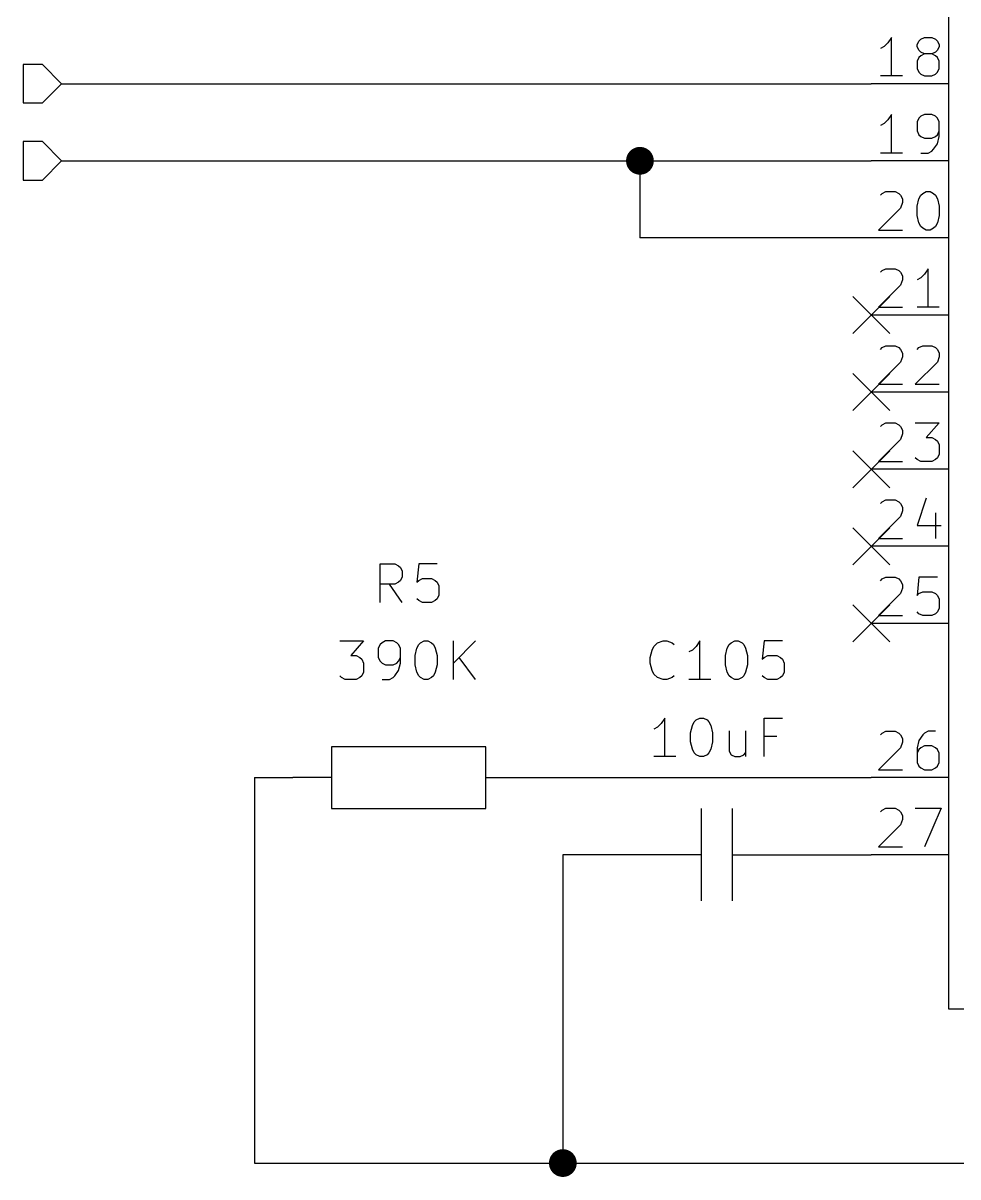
# Model space of a CAD drawing. Extents: x 0.4 to 11.3, y -7.9 to -0.4.
# Drawn here: x 7.9 to 9.112, y -4.568 to -3.071 of the extents above; entities that cross this region are included whole.
import ezdxf

# ---------------------------------------------------------------- set-up
doc = ezdxf.new("R2010")
doc.units = 0
doc.header["$MEASUREMENT"] = 0
for name, color, linetype in [('BLUE2', 5, 'CONTINUOUS'), ('BROWN2', 54, 'CONTINUOUS'), ('CYAN2', 4, 'CONTINUOUS'), ('GREEN3', 91, 'CONTINUOUS'), ('LYELLOW', 51, 'CONTINUOUS'), ('RED2', 1, 'CONTINUOUS'), ('RED3', 11, 'CONTINUOUS')]:
    doc.layers.add(name, color=color, linetype=linetype)

msp = doc.modelspace()

# ---------------------------------------------------------------- linework, layer by layer
at = {"layer": 'BLUE2', "linetype": 'CONTINUOUS'}
for p, q in [((8.976, -3.426), (9.024, -3.474)), ((9.024, -3.426), (8.976, -3.474)), ((8.976, -3.526), (9.024, -3.574)), ((9.024, -3.526), (8.976, -3.574)), ((8.976, -3.626), (9.024, -3.674)), ((9.024, -3.626), (8.976, -3.674)), ((8.976, -3.726), (9.024, -3.774)), ((9.024, -3.726), (8.976, -3.774)), ((8.976, -3.826), (9.024, -3.874)), ((9.024, -3.826), (8.976, -3.874))]:
    msp.add_line(p, q, dxfattribs=at)
at = {"layer": 'BROWN2', "linetype": 'CONTINUOUS'}
for p, q in [((7.925, -3.125), (7.9, -3.125)), ((7.9, -3.125), (7.9, -3.175)), ((7.95, -3.15), (7.925, -3.125)), ((7.925, -3.175), (7.95, -3.15)), ((7.9, -3.175), (7.925, -3.175)), ((7.925, -3.225), (7.9, -3.225)), ((7.9, -3.225), (7.9, -3.275)), ((7.95, -3.25), (7.925, -3.225)), ((7.925, -3.275), (7.95, -3.25)), ((7.9, -3.275), (7.925, -3.275))]:
    msp.add_line(p, q, dxfattribs=at)
at = {"layer": 'CYAN2', "linetype": 'CONTINUOUS'}
for p, q in [((8.3631, -3.8228), (8.3631, -3.7728)), ((8.3631, -3.7728), (8.3821, -3.7728)), ((8.3821, -3.7728), (8.3869, -3.7752)), ((8.3869, -3.7752), (8.3893, -3.7776)), ((8.3893, -3.7776), (8.3917, -3.7823)), ((8.3917, -3.7823), (8.3917, -3.7895)), ((8.4131, -3.7728), (8.4107, -3.7966)), ((8.4369, -3.7728), (8.4131, -3.7728)), ((8.3821, -3.799), (8.3631, -3.799)), ((8.3917, -3.8228), (8.375, -3.799)), ((8.3869, -3.7966), (8.3821, -3.799)), ((8.3893, -3.7942), (8.3869, -3.7966)), ((8.3917, -3.7895), (8.3893, -3.7942)), ((8.4107, -3.7966), (8.4131, -3.7942)), ((8.4131, -3.7942), (8.4179, -3.7918)), ((8.4179, -3.7918), (8.4298, -3.7918)), ((8.4298, -3.7918), (8.4345, -3.7942)), ((8.4345, -3.7942), (8.4369, -3.7966)), ((8.4369, -3.7966), (8.4393, -3.8014)), ((8.4393, -3.8014), (8.4393, -3.8133)), ((8.4393, -3.8133), (8.4369, -3.818)), ((8.4131, -3.8204), (8.4107, -3.818)), ((8.4179, -3.8228), (8.4131, -3.8204)), ((8.4298, -3.8228), (8.4179, -3.8228)), ((8.4345, -3.8204), (8.4298, -3.8228)), ((8.4369, -3.818), (8.4345, -3.8204)), ((8.3107, -3.8728), (8.3417, -3.8728)), ((8.3417, -3.8728), (8.325, -3.8918)), ((8.3655, -3.8752), (8.3631, -3.8776)), ((8.3702, -3.8728), (8.3655, -3.8752)), ((8.3798, -3.8728), (8.3702, -3.8728)), ((8.3845, -3.8752), (8.3798, -3.8728)), ((8.3869, -3.8776), (8.3845, -3.8752)), ((8.4131, -3.8776), (8.4155, -3.8752)), ((8.4155, -3.8752), (8.4202, -3.8728)), ((8.4202, -3.8728), (8.425, -3.8728)), ((8.425, -3.8728), (8.4298, -3.8752)), ((8.4298, -3.8752), (8.4321, -3.8776)), ((8.4583, -3.9228), (8.4583, -3.8728)), ((8.4869, -3.8728), (8.4583, -3.9014)), ((8.7181, -3.8799), (8.7229, -3.8752)), ((8.7229, -3.8752), (8.73, -3.8728)), ((8.73, -3.8728), (8.7348, -3.8728)), ((8.7348, -3.8728), (8.7419, -3.8752)), ((8.7419, -3.8752), (8.7443, -3.8776)), ((8.7776, -3.8728), (8.7729, -3.8799)), ((8.7776, -3.9228), (8.7776, -3.8728)), ((8.8157, -3.8776), (8.8181, -3.8752)), ((8.8181, -3.8752), (8.8229, -3.8728)), ((8.8229, -3.8728), (8.8276, -3.8728)), ((8.8276, -3.8728), (8.8324, -3.8752)), ((8.8324, -3.8752), (8.8348, -3.8776)), ((8.861, -3.8728), (8.8586, -3.8966)), ((8.8848, -3.8728), (8.861, -3.8728)), ((8.3631, -3.8776), (8.3607, -3.8823)), ((8.3607, -3.8823), (8.3607, -3.8942)), ((8.3893, -3.8823), (8.3869, -3.8776)), ((8.3893, -3.9014), (8.3893, -3.8823)), ((8.4083, -3.8918), (8.4107, -3.8823)), ((8.4107, -3.8823), (8.4131, -3.8776)), ((8.4321, -3.8776), (8.4345, -3.8823)), ((8.4345, -3.8823), (8.4369, -3.8918)), ((8.7133, -3.8942), (8.7157, -3.8847)), ((8.7157, -3.8847), (8.7181, -3.8799)), ((8.7681, -3.8847), (8.7633, -3.8871)), ((8.7729, -3.8799), (8.7681, -3.8847)), ((8.811, -3.8918), (8.8133, -3.8823)), ((8.8133, -3.8823), (8.8157, -3.8776)), ((8.8348, -3.8776), (8.8371, -3.8823)), ((8.8371, -3.8823), (8.8395, -3.8918)), ((8.325, -3.8918), (8.3321, -3.8918)), ((8.3321, -3.8918), (8.3369, -3.8942)), ((8.3369, -3.8942), (8.3393, -3.8966)), ((8.3393, -3.8966), (8.3417, -3.9014)), ((8.3417, -3.9014), (8.3417, -3.9133)), ((8.3607, -3.8942), (8.3631, -3.899)), ((8.3631, -3.899), (8.3655, -3.9014)), ((8.3655, -3.9014), (8.3702, -3.9038)), ((8.3702, -3.9038), (8.3798, -3.9038)), ((8.3798, -3.9038), (8.3845, -3.9014)), ((8.3845, -3.9014), (8.3869, -3.899)), ((8.3869, -3.899), (8.3893, -3.8942)), ((8.3869, -3.9109), (8.3893, -3.9014)), ((8.4083, -3.9038), (8.4083, -3.8918)), ((8.4107, -3.9133), (8.4083, -3.9038)), ((8.4369, -3.9038), (8.4345, -3.9133)), ((8.4369, -3.8918), (8.4369, -3.9038)), ((8.4869, -3.9228), (8.4655, -3.8942)), ((8.7133, -3.9014), (8.7133, -3.8942)), ((8.7157, -3.9109), (8.7133, -3.9014)), ((8.811, -3.9038), (8.811, -3.8918)), ((8.8133, -3.9133), (8.811, -3.9038)), ((8.8395, -3.9038), (8.8371, -3.9133)), ((8.8395, -3.8918), (8.8395, -3.9038)), ((8.8586, -3.8966), (8.861, -3.8942)), ((8.861, -3.8942), (8.8657, -3.8918)), ((8.8657, -3.8918), (8.8776, -3.8918)), ((8.8776, -3.8918), (8.8824, -3.8942)), ((8.8824, -3.8942), (8.8848, -3.8966)), ((8.8848, -3.8966), (8.8871, -3.9014)), ((8.8871, -3.9014), (8.8871, -3.9133)), ((8.3131, -3.9204), (8.3107, -3.918)), ((8.3179, -3.9228), (8.3131, -3.9204)), ((8.3369, -3.9204), (8.3321, -3.9228)), ((8.3393, -3.918), (8.3369, -3.9204)), ((8.3417, -3.9133), (8.3393, -3.918)), ((8.375, -3.9228), (8.3798, -3.9204)), ((8.3798, -3.9204), (8.3821, -3.918)), ((8.3821, -3.918), (8.3869, -3.9109)), ((8.4131, -3.918), (8.4107, -3.9133)), ((8.4155, -3.9204), (8.4131, -3.918)), ((8.4202, -3.9228), (8.4155, -3.9204)), ((8.4298, -3.9204), (8.425, -3.9228)), ((8.4321, -3.918), (8.4298, -3.9204)), ((8.4345, -3.9133), (8.4321, -3.918)), ((8.7181, -3.9157), (8.7157, -3.9109)), ((8.7229, -3.9204), (8.7181, -3.9157)), ((8.73, -3.9228), (8.7229, -3.9204)), ((8.7419, -3.9204), (8.7348, -3.9228)), ((8.7443, -3.918), (8.7419, -3.9204)), ((8.8157, -3.918), (8.8133, -3.9133)), ((8.8181, -3.9204), (8.8157, -3.918)), ((8.8229, -3.9228), (8.8181, -3.9204)), ((8.8324, -3.9204), (8.8276, -3.9228)), ((8.8348, -3.918), (8.8324, -3.9204)), ((8.8371, -3.9133), (8.8348, -3.918)), ((8.861, -3.9204), (8.8586, -3.918)), ((8.8657, -3.9228), (8.861, -3.9204)), ((8.8824, -3.9204), (8.8776, -3.9228)), ((8.8848, -3.918), (8.8824, -3.9204)), ((8.8871, -3.9133), (8.8848, -3.918)), ((8.3321, -3.9228), (8.3179, -3.9228)), ((8.3655, -3.9228), (8.375, -3.9228)), ((8.425, -3.9228), (8.4202, -3.9228)), ((8.7348, -3.9228), (8.73, -3.9228)), ((8.7919, -3.9228), (8.7633, -3.9228)), ((8.8276, -3.9228), (8.8229, -3.9228)), ((8.8776, -3.9228), (8.8657, -3.9228)), ((8.7276, -3.9799), (8.7229, -3.9847)), ((8.7324, -3.9728), (8.7276, -3.9799)), ((8.7324, -4.0228), (8.7324, -3.9728)), ((8.7681, -3.9823), (8.7705, -3.9776)), ((8.7705, -3.9776), (8.7729, -3.9752)), ((8.7729, -3.9752), (8.7776, -3.9728)), ((8.7776, -3.9728), (8.7824, -3.9728)), ((8.7824, -3.9728), (8.7871, -3.9752)), ((8.7871, -3.9752), (8.7895, -3.9776)), ((8.7895, -3.9776), (8.7919, -3.9823)), ((8.861, -4.0228), (8.861, -3.9728)), ((8.861, -3.9728), (8.8848, -3.9728)), ((8.7229, -3.9847), (8.7181, -3.9871)), ((8.7657, -3.9918), (8.7681, -3.9823)), ((8.7657, -4.0038), (8.7657, -3.9918)), ((8.7919, -3.9823), (8.7943, -3.9918)), ((8.7943, -3.9918), (8.7943, -4.0038)), ((8.8157, -3.9895), (8.8157, -4.0157)), ((8.8371, -3.9895), (8.8371, -4.0228)), ((8.7681, -4.0133), (8.7657, -4.0038)), ((8.7943, -4.0038), (8.7919, -4.0133)), ((8.8776, -3.9966), (8.861, -3.9966)), ((8.7467, -4.0228), (8.7181, -4.0228)), ((8.7705, -4.018), (8.7681, -4.0133)), ((8.7729, -4.0204), (8.7705, -4.018)), ((8.7776, -4.0228), (8.7729, -4.0204)), ((8.7824, -4.0228), (8.7776, -4.0228)), ((8.7871, -4.0204), (8.7824, -4.0228)), ((8.7895, -4.018), (8.7871, -4.0204)), ((8.7919, -4.0133), (8.7895, -4.018)), ((8.8157, -4.0157), (8.8181, -4.0204)), ((8.8181, -4.0204), (8.8229, -4.0228)), ((8.8229, -4.0228), (8.83, -4.0228)), ((8.83, -4.0228), (8.8348, -4.0204)), ((8.8348, -4.0204), (8.8371, -4.018))]:
    msp.add_line(p, q, dxfattribs=at)
at = {"layer": 'GREEN3', "linetype": 'CONTINUOUS'}
for p, q in [((7.95, -3.15), (9, -3.15)), ((7.95, -3.25), (8.7, -3.25)), ((8.7, -3.25), (8.7, -3.35)), ((8.7, -3.25), (9, -3.25)), ((9, -3.35), (8.7, -3.35)), ((8.2, -4.05), (8.25, -4.05)), ((8.2, -4.05), (8.2, -4.55)), ((8.55, -4.05), (9, -4.05)), ((8.7, -4.15), (8.6, -4.15)), ((8.6, -4.15), (8.6, -4.55)), ((8.9, -4.15), (9, -4.15)), ((8.2, -4.55), (8.6, -4.55)), ((8.6, -4.55), (9.4, -4.55))]:
    msp.add_line(p, q, dxfattribs=at)
at = {"layer": 'GREEN3', "const_width": 0.018}
for points in [[(8.691, -3.25, 1), (8.709, -3.25, 1)], [(8.591, -4.55, 1), (8.609, -4.55, 1)]]:
    msp.add_lwpolyline(points, format="xyb", close=True, dxfattribs=at)
at = {"layer": 'LYELLOW', "linetype": 'CONTINUOUS'}
for p, q in [((9.1, -1.55), (9.1, -4.35)), ((9.1, -4.35), (9.9, -4.35))]:
    msp.add_line(p, q, dxfattribs=at)
at = {"layer": 'RED2', "linetype": 'CONTINUOUS'}
for p, q in [((9.1, -1.55), (9.1, -4.35)), ((9.1, -3.15), (9, -3.15)), ((9.1, -3.15), (9, -3.15)), ((9.1, -3.25), (9, -3.25)), ((9.1, -3.25), (9, -3.25)), ((9.1, -3.35), (9, -3.35)), ((9.1, -3.35), (9, -3.35)), ((9.1, -3.45), (9, -3.45)), ((9.1, -3.45), (9, -3.45)), ((9.1, -3.55), (9, -3.55)), ((9.1, -3.55), (9, -3.55)), ((9.1, -3.65), (9, -3.65)), ((9.1, -3.65), (9, -3.65)), ((9.1, -3.75), (9, -3.75)), ((9.1, -3.75), (9, -3.75)), ((9.1, -3.85), (9, -3.85)), ((9.1, -3.85), (9, -3.85)), ((8.5, -4.01), (8.3, -4.01)), ((8.3, -4.01), (8.3, -4.09)), ((8.5, -4.09), (8.5, -4.01)), ((8.3, -4.05), (8.25, -4.05)), ((8.5, -4.05), (8.55, -4.05)), ((9.1, -4.05), (9, -4.05)), ((9.1, -4.05), (9, -4.05)), ((8.3, -4.09), (8.5, -4.09)), ((8.78, -4.21), (8.78, -4.09)), ((8.82, -4.21), (8.82, -4.09)), ((8.78, -4.15), (8.7, -4.15)), ((8.82, -4.15), (8.9, -4.15)), ((9.1, -4.15), (9, -4.15)), ((9.1, -4.15), (9, -4.15)), ((9.1, -4.35), (9.9, -4.35))]:
    msp.add_line(p, q, dxfattribs=at)
at = {"layer": 'RED3', "linetype": 'CONTINUOUS'}
for p, q in [((9.0214, -3.097), (9.0167, -3.1018)), ((9.0214, -3.097), (9.0167, -3.1018)), ((9.0262, -3.0899), (9.0214, -3.097)), ((9.0262, -3.0899), (9.0214, -3.097)), ((9.0262, -3.1399), (9.0262, -3.0899)), ((9.0262, -3.1399), (9.0262, -3.0899)), ((9.0595, -3.0994), (9.0619, -3.0946)), ((9.0595, -3.0994), (9.0619, -3.0946)), ((9.0619, -3.0946), (9.0643, -3.0923)), ((9.0619, -3.0946), (9.0643, -3.0923)), ((9.0643, -3.0923), (9.069, -3.0899)), ((9.0643, -3.0923), (9.069, -3.0899)), ((9.069, -3.0899), (9.0786, -3.0899)), ((9.069, -3.0899), (9.0786, -3.0899)), ((9.0786, -3.0899), (9.0833, -3.0923)), ((9.0786, -3.0899), (9.0833, -3.0923)), ((9.0833, -3.0923), (9.0857, -3.0946)), ((9.0833, -3.0923), (9.0857, -3.0946)), ((9.0857, -3.0946), (9.0881, -3.0994)), ((9.0857, -3.0946), (9.0881, -3.0994)), ((9.0167, -3.1018), (9.0119, -3.1042)), ((9.0167, -3.1018), (9.0119, -3.1042)), ((9.0595, -3.1018), (9.0595, -3.0994)), ((9.0595, -3.1018), (9.0595, -3.0994)), ((9.0619, -3.1065), (9.0595, -3.1018)), ((9.0619, -3.1065), (9.0595, -3.1018)), ((9.0643, -3.1089), (9.0619, -3.1065)), ((9.0643, -3.1089), (9.0619, -3.1065)), ((9.069, -3.1113), (9.0643, -3.1089)), ((9.069, -3.1113), (9.0643, -3.1089)), ((9.069, -3.1113), (9.0643, -3.1137)), ((9.069, -3.1113), (9.0643, -3.1137)), ((9.0786, -3.1113), (9.069, -3.1113)), ((9.0786, -3.1113), (9.069, -3.1113)), ((9.0833, -3.1089), (9.0786, -3.1113)), ((9.0833, -3.1089), (9.0786, -3.1113)), ((9.0833, -3.1137), (9.0786, -3.1113)), ((9.0833, -3.1137), (9.0786, -3.1113)), ((9.0857, -3.1065), (9.0833, -3.1089)), ((9.0857, -3.1065), (9.0833, -3.1089)), ((9.0881, -3.1018), (9.0857, -3.1065)), ((9.0881, -3.1018), (9.0857, -3.1065)), ((9.0881, -3.0994), (9.0881, -3.1018)), ((9.0881, -3.0994), (9.0881, -3.1018)), ((9.0619, -3.1161), (9.0595, -3.1208)), ((9.0619, -3.1161), (9.0595, -3.1208)), ((9.0595, -3.1208), (9.0595, -3.1304)), ((9.0595, -3.1208), (9.0595, -3.1304)), ((9.0643, -3.1137), (9.0619, -3.1161)), ((9.0643, -3.1137), (9.0619, -3.1161)), ((9.0857, -3.1161), (9.0833, -3.1137)), ((9.0857, -3.1161), (9.0833, -3.1137)), ((9.0881, -3.1208), (9.0857, -3.1161)), ((9.0881, -3.1208), (9.0857, -3.1161)), ((9.0881, -3.1304), (9.0881, -3.1208)), ((9.0881, -3.1304), (9.0881, -3.1208)), ((9.0405, -3.1399), (9.0119, -3.1399)), ((9.0405, -3.1399), (9.0119, -3.1399)), ((9.0595, -3.1304), (9.0619, -3.1351)), ((9.0595, -3.1304), (9.0619, -3.1351)), ((9.0619, -3.1351), (9.0643, -3.1375)), ((9.0619, -3.1351), (9.0643, -3.1375)), ((9.0643, -3.1375), (9.069, -3.1399)), ((9.0643, -3.1375), (9.069, -3.1399)), ((9.069, -3.1399), (9.0786, -3.1399)), ((9.069, -3.1399), (9.0786, -3.1399)), ((9.0786, -3.1399), (9.0833, -3.1375)), ((9.0786, -3.1399), (9.0833, -3.1375)), ((9.0833, -3.1375), (9.0857, -3.1351)), ((9.0833, -3.1375), (9.0857, -3.1351)), ((9.0857, -3.1351), (9.0881, -3.1304)), ((9.0857, -3.1351), (9.0881, -3.1304)), ((9.0167, -3.2018), (9.0119, -3.2042)), ((9.0167, -3.2018), (9.0119, -3.2042)), ((9.0214, -3.197), (9.0167, -3.2018)), ((9.0214, -3.197), (9.0167, -3.2018)), ((9.0262, -3.1899), (9.0214, -3.197)), ((9.0262, -3.1899), (9.0214, -3.197)), ((9.0262, -3.2399), (9.0262, -3.1899)), ((9.0262, -3.2399), (9.0262, -3.1899)), ((9.0619, -3.1946), (9.0595, -3.1994)), ((9.0619, -3.1946), (9.0595, -3.1994)), ((9.0595, -3.1994), (9.0595, -3.2113)), ((9.0595, -3.1994), (9.0595, -3.2113)), ((9.0643, -3.1923), (9.0619, -3.1946)), ((9.0643, -3.1923), (9.0619, -3.1946)), ((9.069, -3.1899), (9.0643, -3.1923)), ((9.069, -3.1899), (9.0643, -3.1923)), ((9.0786, -3.1899), (9.069, -3.1899)), ((9.0786, -3.1899), (9.069, -3.1899)), ((9.0833, -3.1923), (9.0786, -3.1899)), ((9.0833, -3.1923), (9.0786, -3.1899)), ((9.0857, -3.1946), (9.0833, -3.1923)), ((9.0857, -3.1946), (9.0833, -3.1923)), ((9.0881, -3.1994), (9.0857, -3.1946)), ((9.0881, -3.1994), (9.0857, -3.1946)), ((9.0881, -3.2184), (9.0881, -3.1994)), ((9.0881, -3.2184), (9.0881, -3.1994)), ((9.0595, -3.2113), (9.0619, -3.2161)), ((9.0595, -3.2113), (9.0619, -3.2161)), ((9.0619, -3.2161), (9.0643, -3.2184)), ((9.0619, -3.2161), (9.0643, -3.2184)), ((9.0833, -3.2184), (9.0857, -3.2161)), ((9.0833, -3.2184), (9.0857, -3.2161)), ((9.0857, -3.2161), (9.0881, -3.2113)), ((9.0857, -3.2161), (9.0881, -3.2113)), ((9.0643, -3.2184), (9.069, -3.2208)), ((9.0643, -3.2184), (9.069, -3.2208)), ((9.069, -3.2208), (9.0786, -3.2208)), ((9.069, -3.2208), (9.0786, -3.2208)), ((9.0786, -3.2208), (9.0833, -3.2184)), ((9.0786, -3.2208), (9.0833, -3.2184)), ((9.0809, -3.2351), (9.0857, -3.228)), ((9.0809, -3.2351), (9.0857, -3.228)), ((9.0857, -3.228), (9.0881, -3.2184)), ((9.0857, -3.228), (9.0881, -3.2184)), ((9.0405, -3.2399), (9.0119, -3.2399)), ((9.0405, -3.2399), (9.0119, -3.2399)), ((9.0643, -3.2399), (9.0738, -3.2399)), ((9.0643, -3.2399), (9.0738, -3.2399)), ((9.0738, -3.2399), (9.0786, -3.2375)), ((9.0738, -3.2399), (9.0786, -3.2375)), ((9.0786, -3.2375), (9.0809, -3.2351)), ((9.0786, -3.2375), (9.0809, -3.2351)), ((9.0119, -3.2946), (9.0143, -3.2923)), ((9.0119, -3.2946), (9.0143, -3.2923)), ((9.0143, -3.2923), (9.019, -3.2899)), ((9.0143, -3.2923), (9.019, -3.2899)), ((9.019, -3.2899), (9.031, -3.2899)), ((9.019, -3.2899), (9.031, -3.2899)), ((9.031, -3.2899), (9.0357, -3.2923)), ((9.031, -3.2899), (9.0357, -3.2923)), ((9.0357, -3.2923), (9.0381, -3.2946)), ((9.0357, -3.2923), (9.0381, -3.2946)), ((9.0643, -3.2946), (9.0667, -3.2923)), ((9.0643, -3.2946), (9.0667, -3.2923)), ((9.0667, -3.2923), (9.0714, -3.2899)), ((9.0667, -3.2923), (9.0714, -3.2899)), ((9.0714, -3.2899), (9.0762, -3.2899)), ((9.0714, -3.2899), (9.0762, -3.2899)), ((9.0762, -3.2899), (9.0809, -3.2923)), ((9.0762, -3.2899), (9.0809, -3.2923)), ((9.0809, -3.2923), (9.0833, -3.2946)), ((9.0809, -3.2923), (9.0833, -3.2946)), ((9.0381, -3.2946), (9.0405, -3.2994)), ((9.0381, -3.2946), (9.0405, -3.2994)), ((9.0405, -3.3042), (9.0381, -3.3113)), ((9.0405, -3.3042), (9.0381, -3.3113)), ((9.0405, -3.2994), (9.0405, -3.3042)), ((9.0405, -3.2994), (9.0405, -3.3042)), ((9.0595, -3.3089), (9.0619, -3.2994)), ((9.0595, -3.3089), (9.0619, -3.2994)), ((9.0619, -3.2994), (9.0643, -3.2946)), ((9.0619, -3.2994), (9.0643, -3.2946)), ((9.0833, -3.2946), (9.0857, -3.2994)), ((9.0833, -3.2946), (9.0857, -3.2994)), ((9.0857, -3.2994), (9.0881, -3.3089)), ((9.0857, -3.2994), (9.0881, -3.3089)), ((9.0381, -3.3113), (9.0095, -3.3399)), ((9.0381, -3.3113), (9.0095, -3.3399)), ((9.0595, -3.3208), (9.0595, -3.3089)), ((9.0595, -3.3208), (9.0595, -3.3089)), ((9.0619, -3.3304), (9.0595, -3.3208)), ((9.0619, -3.3304), (9.0595, -3.3208)), ((9.0881, -3.3208), (9.0857, -3.3304)), ((9.0881, -3.3208), (9.0857, -3.3304)), ((9.0881, -3.3089), (9.0881, -3.3208)), ((9.0881, -3.3089), (9.0881, -3.3208)), ((9.0643, -3.3351), (9.0619, -3.3304)), ((9.0643, -3.3351), (9.0619, -3.3304)), ((9.0667, -3.3375), (9.0643, -3.3351)), ((9.0667, -3.3375), (9.0643, -3.3351)), ((9.0714, -3.3399), (9.0667, -3.3375)), ((9.0714, -3.3399), (9.0667, -3.3375)), ((9.0809, -3.3375), (9.0762, -3.3399)), ((9.0809, -3.3375), (9.0762, -3.3399)), ((9.0833, -3.3351), (9.0809, -3.3375)), ((9.0833, -3.3351), (9.0809, -3.3375)), ((9.0857, -3.3304), (9.0833, -3.3351)), ((9.0857, -3.3304), (9.0833, -3.3351)), ((9.0095, -3.3399), (9.0405, -3.3399)), ((9.0095, -3.3399), (9.0405, -3.3399)), ((9.0762, -3.3399), (9.0714, -3.3399)), ((9.0762, -3.3399), (9.0714, -3.3399)), ((9.0119, -3.3946), (9.0143, -3.3923)), ((9.0119, -3.3946), (9.0143, -3.3923)), ((9.0143, -3.3923), (9.019, -3.3899)), ((9.0143, -3.3923), (9.019, -3.3899)), ((9.019, -3.3899), (9.031, -3.3899)), ((9.019, -3.3899), (9.031, -3.3899)), ((9.031, -3.3899), (9.0357, -3.3923)), ((9.031, -3.3899), (9.0357, -3.3923)), ((9.0357, -3.3923), (9.0381, -3.3946)), ((9.0357, -3.3923), (9.0381, -3.3946)), ((9.0381, -3.3946), (9.0405, -3.3994)), ((9.0381, -3.3946), (9.0405, -3.3994)), ((9.069, -3.397), (9.0643, -3.4018)), ((9.069, -3.397), (9.0643, -3.4018)), ((9.0738, -3.3899), (9.069, -3.397)), ((9.0738, -3.3899), (9.069, -3.397)), ((9.0738, -3.4399), (9.0738, -3.3899)), ((9.0738, -3.4399), (9.0738, -3.3899)), ((9.0381, -3.4113), (9.0095, -3.4399)), ((9.0381, -3.4113), (9.0095, -3.4399)), ((9.0405, -3.4042), (9.0381, -3.4113)), ((9.0405, -3.4042), (9.0381, -3.4113)), ((9.0405, -3.3994), (9.0405, -3.4042)), ((9.0405, -3.3994), (9.0405, -3.4042)), ((9.0643, -3.4018), (9.0595, -3.4042)), ((9.0643, -3.4018), (9.0595, -3.4042)), ((9.0095, -3.4399), (9.0405, -3.4399)), ((9.0095, -3.4399), (9.0405, -3.4399)), ((9.0881, -3.4399), (9.0595, -3.4399)), ((9.0881, -3.4399), (9.0595, -3.4399)), ((9.0119, -3.4946), (9.0143, -3.4923)), ((9.0119, -3.4946), (9.0143, -3.4923)), ((9.0143, -3.4923), (9.019, -3.4899)), ((9.0143, -3.4923), (9.019, -3.4899)), ((9.019, -3.4899), (9.031, -3.4899)), ((9.019, -3.4899), (9.031, -3.4899)), ((9.031, -3.4899), (9.0357, -3.4923)), ((9.031, -3.4899), (9.0357, -3.4923)), ((9.0357, -3.4923), (9.0381, -3.4946)), ((9.0357, -3.4923), (9.0381, -3.4946)), ((9.0381, -3.4946), (9.0405, -3.4994)), ((9.0381, -3.4946), (9.0405, -3.4994)), ((9.0405, -3.4994), (9.0405, -3.5042)), ((9.0405, -3.4994), (9.0405, -3.5042)), ((9.0595, -3.4946), (9.0619, -3.4923)), ((9.0595, -3.4946), (9.0619, -3.4923)), ((9.0619, -3.4923), (9.0667, -3.4899)), ((9.0619, -3.4923), (9.0667, -3.4899)), ((9.0667, -3.4899), (9.0786, -3.4899)), ((9.0667, -3.4899), (9.0786, -3.4899)), ((9.0786, -3.4899), (9.0833, -3.4923)), ((9.0786, -3.4899), (9.0833, -3.4923)), ((9.0833, -3.4923), (9.0857, -3.4946)), ((9.0833, -3.4923), (9.0857, -3.4946)), ((9.0857, -3.4946), (9.0881, -3.4994)), ((9.0857, -3.4946), (9.0881, -3.4994)), ((9.0881, -3.4994), (9.0881, -3.5042)), ((9.0881, -3.4994), (9.0881, -3.5042)), ((9.0381, -3.5113), (9.0095, -3.5399)), ((9.0381, -3.5113), (9.0095, -3.5399)), ((9.0405, -3.5042), (9.0381, -3.5113)), ((9.0405, -3.5042), (9.0381, -3.5113)), ((9.0857, -3.5113), (9.0571, -3.5399)), ((9.0857, -3.5113), (9.0571, -3.5399)), ((9.0881, -3.5042), (9.0857, -3.5113)), ((9.0881, -3.5042), (9.0857, -3.5113)), ((9.0095, -3.5399), (9.0405, -3.5399)), ((9.0095, -3.5399), (9.0405, -3.5399)), ((9.0571, -3.5399), (9.0881, -3.5399)), ((9.0571, -3.5399), (9.0881, -3.5399)), ((9.0143, -3.5923), (9.019, -3.5899)), ((9.0143, -3.5923), (9.019, -3.5899)), ((9.019, -3.5899), (9.031, -3.5899)), ((9.019, -3.5899), (9.031, -3.5899)), ((9.031, -3.5899), (9.0357, -3.5923)), ((9.031, -3.5899), (9.0357, -3.5923)), ((9.0571, -3.5899), (9.0881, -3.5899)), ((9.0571, -3.5899), (9.0881, -3.5899)), ((9.0881, -3.5899), (9.0714, -3.6089)), ((9.0881, -3.5899), (9.0714, -3.6089)), ((9.0119, -3.5946), (9.0143, -3.5923)), ((9.0119, -3.5946), (9.0143, -3.5923)), ((9.0357, -3.5923), (9.0381, -3.5946)), ((9.0357, -3.5923), (9.0381, -3.5946)), ((9.0381, -3.5946), (9.0405, -3.5994)), ((9.0381, -3.5946), (9.0405, -3.5994)), ((9.0405, -3.6042), (9.0381, -3.6113)), ((9.0405, -3.6042), (9.0381, -3.6113)), ((9.0405, -3.5994), (9.0405, -3.6042)), ((9.0405, -3.5994), (9.0405, -3.6042)), ((9.0381, -3.6113), (9.0095, -3.6399)), ((9.0381, -3.6113), (9.0095, -3.6399)), ((9.0714, -3.6089), (9.0786, -3.6089)), ((9.0714, -3.6089), (9.0786, -3.6089)), ((9.0786, -3.6089), (9.0833, -3.6113)), ((9.0786, -3.6089), (9.0833, -3.6113)), ((9.0833, -3.6113), (9.0857, -3.6137)), ((9.0833, -3.6113), (9.0857, -3.6137)), ((9.0857, -3.6137), (9.0881, -3.6184)), ((9.0857, -3.6137), (9.0881, -3.6184)), ((9.0881, -3.6184), (9.0881, -3.6304)), ((9.0881, -3.6184), (9.0881, -3.6304)), ((9.0595, -3.6375), (9.0571, -3.6351)), ((9.0595, -3.6375), (9.0571, -3.6351)), ((9.0857, -3.6351), (9.0833, -3.6375)), ((9.0857, -3.6351), (9.0833, -3.6375)), ((9.0881, -3.6304), (9.0857, -3.6351)), ((9.0881, -3.6304), (9.0857, -3.6351)), ((9.0095, -3.6399), (9.0405, -3.6399)), ((9.0095, -3.6399), (9.0405, -3.6399)), ((9.0643, -3.6399), (9.0595, -3.6375)), ((9.0643, -3.6399), (9.0595, -3.6375)), ((9.0786, -3.6399), (9.0643, -3.6399)), ((9.0786, -3.6399), (9.0643, -3.6399)), ((9.0833, -3.6375), (9.0786, -3.6399)), ((9.0833, -3.6375), (9.0786, -3.6399)), ((9.0119, -3.6946), (9.0143, -3.6923)), ((9.0119, -3.6946), (9.0143, -3.6923)), ((9.0143, -3.6923), (9.019, -3.6899)), ((9.0143, -3.6923), (9.019, -3.6899)), ((9.019, -3.6899), (9.031, -3.6899)), ((9.019, -3.6899), (9.031, -3.6899)), ((9.031, -3.6899), (9.0357, -3.6923)), ((9.031, -3.6899), (9.0357, -3.6923)), ((9.0357, -3.6923), (9.0381, -3.6946)), ((9.0357, -3.6923), (9.0381, -3.6946)), ((9.0381, -3.6946), (9.0405, -3.6994)), ((9.0381, -3.6946), (9.0405, -3.6994)), ((9.0714, -3.6875), (9.0595, -3.7232)), ((9.0714, -3.6875), (9.0595, -3.7232)), ((9.0381, -3.7113), (9.0095, -3.7399)), ((9.0381, -3.7113), (9.0095, -3.7399)), ((9.0405, -3.7042), (9.0381, -3.7113)), ((9.0405, -3.7042), (9.0381, -3.7113)), ((9.0405, -3.6994), (9.0405, -3.7042)), ((9.0405, -3.6994), (9.0405, -3.7042)), ((9.0833, -3.7065), (9.0833, -3.7399)), ((9.0833, -3.7065), (9.0833, -3.7399)), ((9.0595, -3.7232), (9.0905, -3.7232)), ((9.0595, -3.7232), (9.0905, -3.7232)), ((9.0095, -3.7399), (9.0405, -3.7399)), ((9.0095, -3.7399), (9.0405, -3.7399)), ((9.0119, -3.7946), (9.0143, -3.7923)), ((9.0119, -3.7946), (9.0143, -3.7923)), ((9.0143, -3.7923), (9.019, -3.7899)), ((9.0143, -3.7923), (9.019, -3.7899)), ((9.019, -3.7899), (9.031, -3.7899)), ((9.019, -3.7899), (9.031, -3.7899)), ((9.031, -3.7899), (9.0357, -3.7923)), ((9.031, -3.7899), (9.0357, -3.7923)), ((9.0357, -3.7923), (9.0381, -3.7946)), ((9.0357, -3.7923), (9.0381, -3.7946)), ((9.0381, -3.7946), (9.0405, -3.7994)), ((9.0381, -3.7946), (9.0405, -3.7994)), ((9.0405, -3.7994), (9.0405, -3.8042)), ((9.0405, -3.7994), (9.0405, -3.8042)), ((9.0619, -3.7899), (9.0595, -3.8137)), ((9.0619, -3.7899), (9.0595, -3.8137)), ((9.0857, -3.7899), (9.0619, -3.7899)), ((9.0857, -3.7899), (9.0619, -3.7899)), ((9.0381, -3.8113), (9.0095, -3.8399)), ((9.0381, -3.8113), (9.0095, -3.8399)), ((9.0405, -3.8042), (9.0381, -3.8113)), ((9.0405, -3.8042), (9.0381, -3.8113)), ((9.0595, -3.8137), (9.0619, -3.8113)), ((9.0595, -3.8137), (9.0619, -3.8113)), ((9.0619, -3.8113), (9.0667, -3.8089)), ((9.0619, -3.8113), (9.0667, -3.8089)), ((9.0667, -3.8089), (9.0786, -3.8089)), ((9.0667, -3.8089), (9.0786, -3.8089)), ((9.0786, -3.8089), (9.0833, -3.8113)), ((9.0786, -3.8089), (9.0833, -3.8113)), ((9.0833, -3.8113), (9.0857, -3.8137)), ((9.0833, -3.8113), (9.0857, -3.8137)), ((9.0857, -3.8137), (9.0881, -3.8184)), ((9.0857, -3.8137), (9.0881, -3.8184)), ((9.0881, -3.8304), (9.0857, -3.8351)), ((9.0881, -3.8304), (9.0857, -3.8351)), ((9.0881, -3.8184), (9.0881, -3.8304)), ((9.0881, -3.8184), (9.0881, -3.8304)), ((9.0095, -3.8399), (9.0405, -3.8399)), ((9.0095, -3.8399), (9.0405, -3.8399)), ((9.0619, -3.8375), (9.0595, -3.8351)), ((9.0619, -3.8375), (9.0595, -3.8351)), ((9.0667, -3.8399), (9.0619, -3.8375)), ((9.0667, -3.8399), (9.0619, -3.8375)), ((9.0786, -3.8399), (9.0667, -3.8399)), ((9.0786, -3.8399), (9.0667, -3.8399)), ((9.0833, -3.8375), (9.0786, -3.8399)), ((9.0833, -3.8375), (9.0786, -3.8399)), ((9.0857, -3.8351), (9.0833, -3.8375)), ((9.0857, -3.8351), (9.0833, -3.8375)), ((9.0119, -3.9946), (9.0143, -3.9923)), ((9.0119, -3.9946), (9.0143, -3.9923)), ((9.0143, -3.9923), (9.019, -3.9899)), ((9.0143, -3.9923), (9.019, -3.9899)), ((9.019, -3.9899), (9.031, -3.9899)), ((9.019, -3.9899), (9.031, -3.9899)), ((9.031, -3.9899), (9.0357, -3.9923)), ((9.031, -3.9899), (9.0357, -3.9923)), ((9.0357, -3.9923), (9.0381, -3.9946)), ((9.0357, -3.9923), (9.0381, -3.9946)), ((9.0381, -3.9946), (9.0405, -3.9994)), ((9.0381, -3.9946), (9.0405, -3.9994)), ((9.0667, -3.9946), (9.0619, -4.0018)), ((9.0667, -3.9946), (9.0619, -4.0018)), ((9.069, -3.9923), (9.0667, -3.9946)), ((9.069, -3.9923), (9.0667, -3.9946)), ((9.0738, -3.9899), (9.069, -3.9923)), ((9.0738, -3.9899), (9.069, -3.9923)), ((9.0833, -3.9899), (9.0738, -3.9899)), ((9.0833, -3.9899), (9.0738, -3.9899)), ((9.0405, -4.0042), (9.0381, -4.0113)), ((9.0405, -4.0042), (9.0381, -4.0113)), ((9.0405, -3.9994), (9.0405, -4.0042)), ((9.0405, -3.9994), (9.0405, -4.0042)), ((9.0619, -4.0018), (9.0595, -4.0113)), ((9.0619, -4.0018), (9.0595, -4.0113)), ((9.069, -4.0089), (9.0643, -4.0113)), ((9.069, -4.0089), (9.0643, -4.0113)), ((9.0786, -4.0089), (9.069, -4.0089)), ((9.0786, -4.0089), (9.069, -4.0089)), ((9.0833, -4.0113), (9.0786, -4.0089)), ((9.0833, -4.0113), (9.0786, -4.0089)), ((9.0381, -4.0113), (9.0095, -4.0399)), ((9.0381, -4.0113), (9.0095, -4.0399)), ((9.0595, -4.0113), (9.0595, -4.0304)), ((9.0595, -4.0113), (9.0595, -4.0304)), ((9.0619, -4.0137), (9.0595, -4.0184)), ((9.0619, -4.0137), (9.0595, -4.0184)), ((9.0643, -4.0113), (9.0619, -4.0137)), ((9.0643, -4.0113), (9.0619, -4.0137)), ((9.0857, -4.0137), (9.0833, -4.0113)), ((9.0857, -4.0137), (9.0833, -4.0113)), ((9.0881, -4.0184), (9.0857, -4.0137)), ((9.0881, -4.0184), (9.0857, -4.0137)), ((9.0881, -4.0304), (9.0881, -4.0184)), ((9.0881, -4.0304), (9.0881, -4.0184)), ((9.0095, -4.0399), (9.0405, -4.0399)), ((9.0095, -4.0399), (9.0405, -4.0399)), ((9.0595, -4.0304), (9.0619, -4.0351)), ((9.0595, -4.0304), (9.0619, -4.0351)), ((9.0619, -4.0351), (9.0643, -4.0375)), ((9.0619, -4.0351), (9.0643, -4.0375)), ((9.0643, -4.0375), (9.069, -4.0399)), ((9.0643, -4.0375), (9.069, -4.0399)), ((9.069, -4.0399), (9.0786, -4.0399)), ((9.069, -4.0399), (9.0786, -4.0399)), ((9.0786, -4.0399), (9.0833, -4.0375)), ((9.0786, -4.0399), (9.0833, -4.0375)), ((9.0833, -4.0375), (9.0857, -4.0351)), ((9.0833, -4.0375), (9.0857, -4.0351)), ((9.0857, -4.0351), (9.0881, -4.0304)), ((9.0857, -4.0351), (9.0881, -4.0304)), ((9.0119, -4.0946), (9.0143, -4.0923)), ((9.0119, -4.0946), (9.0143, -4.0923)), ((9.0143, -4.0923), (9.019, -4.0899)), ((9.0143, -4.0923), (9.019, -4.0899)), ((9.019, -4.0899), (9.031, -4.0899)), ((9.019, -4.0899), (9.031, -4.0899)), ((9.031, -4.0899), (9.0357, -4.0923)), ((9.031, -4.0899), (9.0357, -4.0923)), ((9.0357, -4.0923), (9.0381, -4.0946)), ((9.0357, -4.0923), (9.0381, -4.0946)), ((9.0381, -4.0946), (9.0405, -4.0994)), ((9.0381, -4.0946), (9.0405, -4.0994)), ((9.0405, -4.0994), (9.0405, -4.1042)), ((9.0405, -4.0994), (9.0405, -4.1042)), ((9.0571, -4.0899), (9.0905, -4.0899)), ((9.0571, -4.0899), (9.0905, -4.0899)), ((9.0905, -4.0899), (9.069, -4.1399)), ((9.0905, -4.0899), (9.069, -4.1399)), ((9.0381, -4.1113), (9.0095, -4.1399)), ((9.0381, -4.1113), (9.0095, -4.1399)), ((9.0405, -4.1042), (9.0381, -4.1113)), ((9.0405, -4.1042), (9.0381, -4.1113)), ((9.0095, -4.1399), (9.0405, -4.1399)), ((9.0095, -4.1399), (9.0405, -4.1399))]:
    msp.add_line(p, q, dxfattribs=at)

doc.saveas('drawing.dxf')
